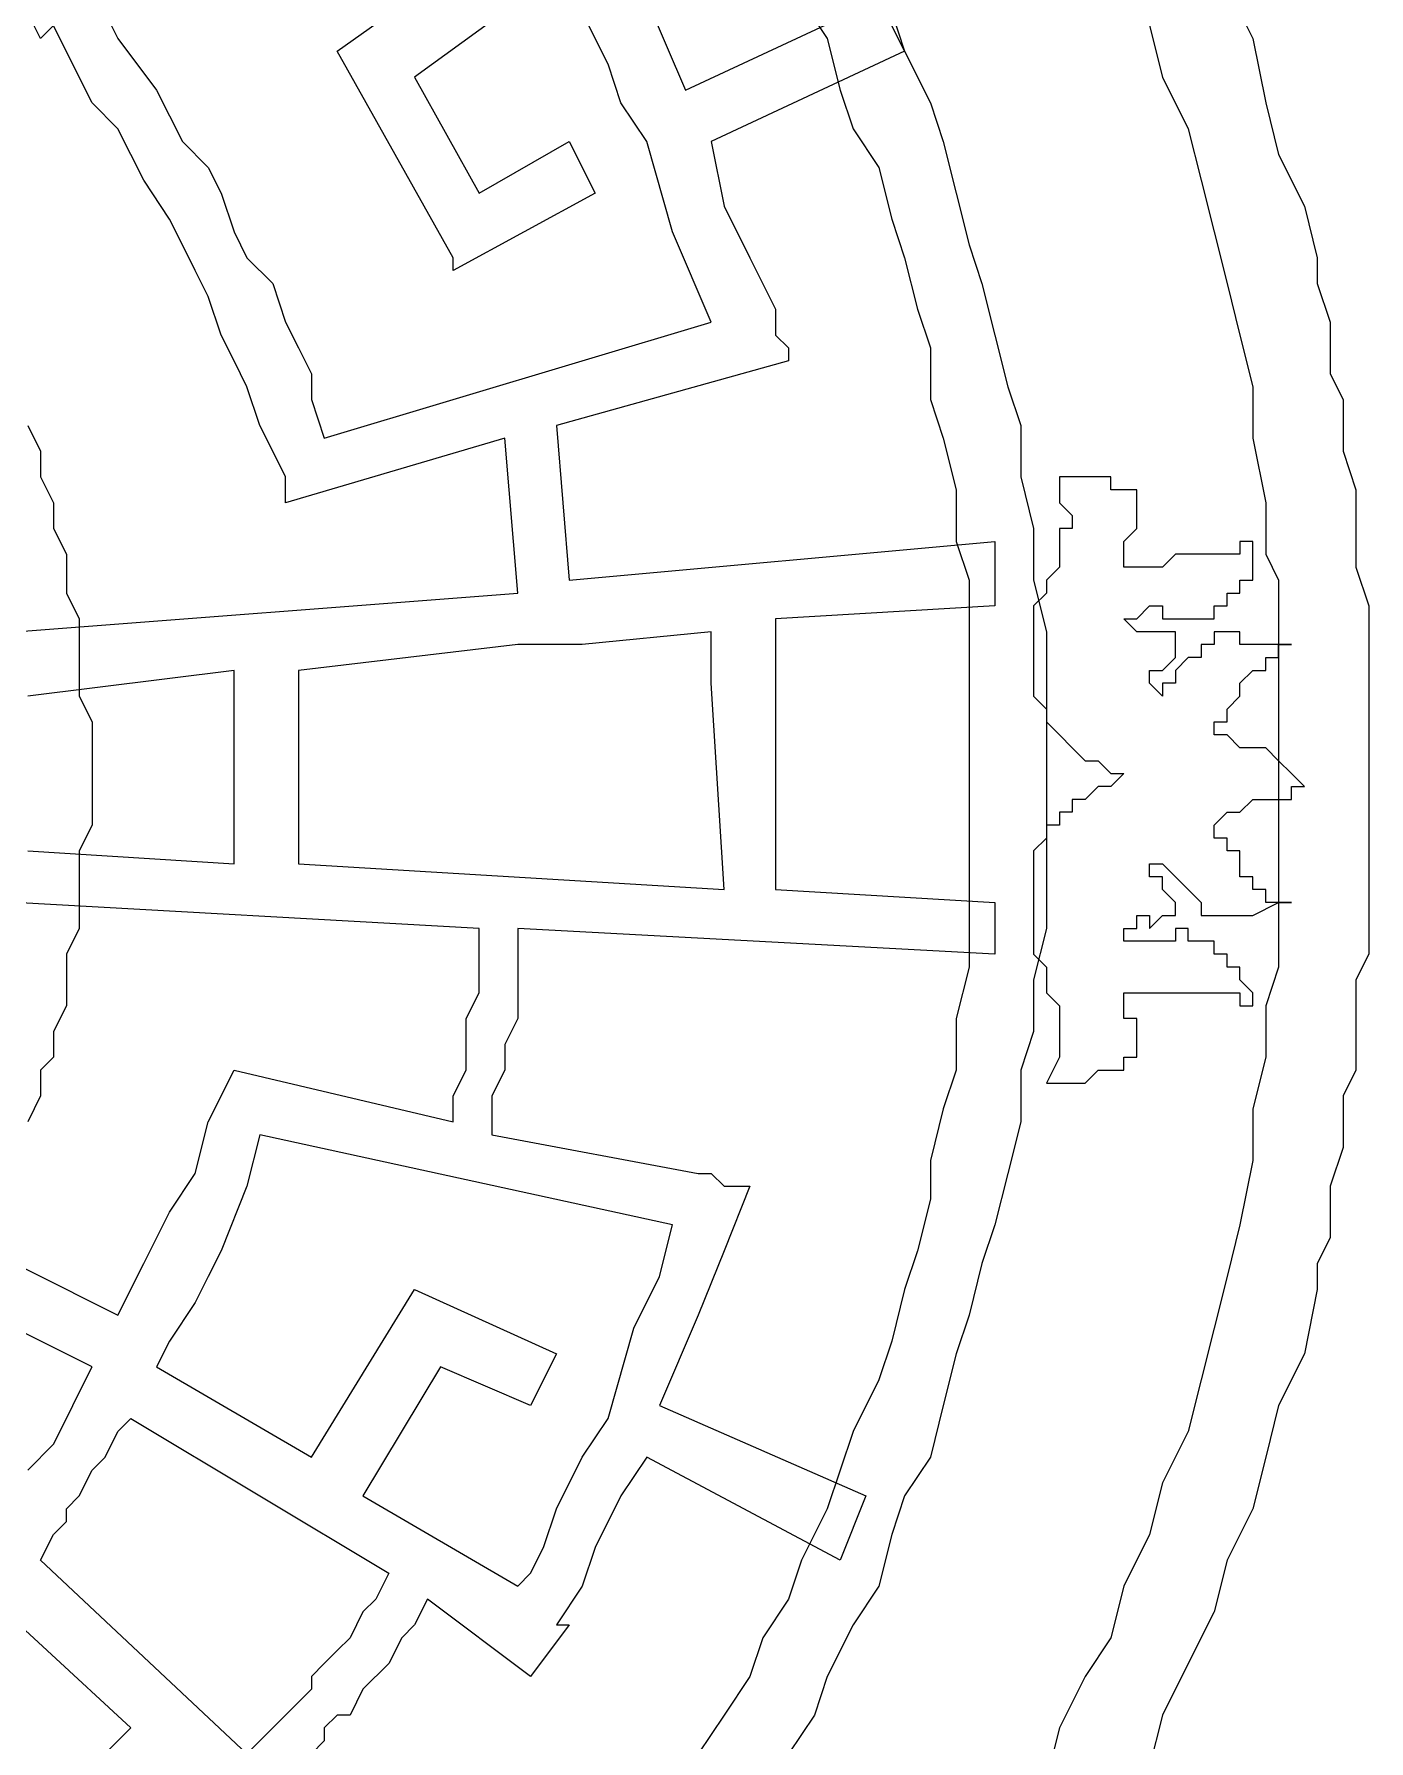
# Model space of a CAD drawing. Extents: x -66030 to 95157, y -13132 to 45879.
# Drawn here: x -10927 to -10523, y 14009 to 14526 of the extents above; entities that cross this region are included whole.
import ezdxf

# ---------------------------------------------------------------- set-up
doc = ezdxf.new("R2010")
doc.units = 0
doc.header["$LTSCALE"] = 100
doc.header["$MEASUREMENT"] = 0
doc.layers.get('0').update_dxf_attribs({"linetype": 'CONTINUOUS'})

msp = doc.modelspace()

# ---------------------------------------------------------------- linework, layer by layer
at = {"lineweight": 0}
for points in [[(-10769.27, 14543.87), (-10812.23, 14512.62), (-10792.7, 14477.46), (-10765.36, 14493.09), (-10765.36, 14493.09), (-10757.55, 14477.46), (-10800.52, 14454.03), (-10800.52, 14457.93), (-10800.52, 14457.93), (-10835.67, 14520.43), (-10835.67, 14520.43), (-10808.33, 14539.96)], [(-10933.32, 14344.66), (-10780.99, 14356.38), (-10784.89, 14403.25), (-10851.29, 14383.72), (-10851.29, 14391.53), (-10855.2, 14399.34), (-10859.11, 14407.16), (-10863.01, 14418.87), (-10866.92, 14426.69), (-10870.82, 14434.5), (-10874.73, 14446.22), (-10878.64, 14454.03), (-10882.54, 14461.84), (-10886.45, 14469.65), (-10894.26, 14481.37), (-10898.17, 14489.18), (-10902.07, 14496.99), (-10909.88, 14504.81), (-10913.79, 14512.62), (-10921.6, 14528.24), (-10925.51, 14524.34), (-10933.32, 14539.96)], [(-10909.88, 14539.96), (-10902.07, 14524.34), (-10890.35, 14508.71), (-10886.45, 14500.9), (-10882.54, 14493.09), (-10874.73, 14485.28), (-10870.82, 14477.46), (-10866.92, 14465.75), (-10863.01, 14457.93), (-10855.2, 14450.12), (-10851.29, 14438.4), (-10847.39, 14430.59), (-10843.48, 14422.78), (-10843.48, 14414.97), (-10839.58, 14403.25), (-10722.4, 14438.4), (-10734.11, 14465.75), (-10741.93, 14493.09), (-10749.74, 14504.81), (-10753.64, 14516.52), (-10761.46, 14532.15)], [(-10741.93, 14536.05), (-10730.21, 14508.71), (-10671.62, 14536.05), (-10663.81, 14520.43), (-10722.4, 14493.09), (-10718.49, 14473.56), (-10710.68, 14457.93), (-10702.87, 14442.31), (-10702.87, 14434.5), (-10698.96, 14430.59), (-10698.96, 14430.59), (-10698.96, 14426.69), (-10769.27, 14407.16), (-10765.36, 14360.29), (-10636.47, 14372), (-10636.47, 14352.47), (-10702.87, 14348.57), (-10702.87, 14309.51), (-10702.87, 14266.54), (-10636.47, 14262.64), (-10636.47, 14247.01), (-10780.99, 14254.82), (-10780.99, 14247.01), (-10780.99, 14243.11), (-10780.99, 14235.29), (-10780.99, 14227.48), (-10784.89, 14219.67), (-10784.89, 14211.86), (-10788.8, 14204.05), (-10788.8, 14192.33), (-10726.3, 14180.61), (-10722.4, 14180.61), (-10722.4, 14180.61), (-10718.49, 14176.7), (-10710.68, 14176.7), (-10718.49, 14157.17), (-10726.3, 14137.65), (-10738.02, 14110.3), (-10675.53, 14082.96), (-10683.34, 14063.43), (-10741.93, 14094.68), (-10749.74, 14082.96), (-10757.55, 14067.34), (-10761.46, 14055.62), (-10769.27, 14043.9), (-10765.36, 14043.9), (-10777.08, 14028.28), (-10808.33, 14051.71), (-10812.23, 14043.9), (-10816.14, 14040), (-10820.05, 14032.18), (-10827.86, 14024.37), (-10831.76, 14016.56), (-10835.67, 14016.56), (-10839.58, 14012.65), (-10839.58, 14008.75), (-10843.48, 14004.84)], [(-10695.06, 14536.05), (-10687.24, 14524.34), (-10683.34, 14508.71), (-10679.43, 14496.99), (-10671.62, 14485.28), (-10667.71, 14469.65), (-10663.81, 14457.93), (-10659.9, 14442.31), (-10656, 14430.59), (-10656, 14414.97), (-10652.09, 14403.25), (-10648.18, 14387.63), (-10648.18, 14372), (-10644.28, 14360.29), (-10644.28, 14344.66), (-10644.28, 14329.04), (-10644.28, 14317.32), (-10644.28, 14301.7), (-10644.28, 14286.07), (-10644.28, 14270.45), (-10644.28, 14258.73), (-10644.28, 14243.11), (-10648.18, 14227.48), (-10648.18, 14211.86), (-10652.09, 14200.14), (-10656, 14184.52), (-10656, 14172.8), (-10659.9, 14157.17), (-10663.81, 14145.46), (-10667.71, 14129.83), (-10671.62, 14118.12), (-10679.43, 14102.49), (-10683.34, 14090.77), (-10687.24, 14079.06), (-10695.06, 14063.43), (-10698.96, 14051.71), (-10706.77, 14040), (-10710.68, 14028.28), (-10718.49, 14016.56), (-10726.3, 14004.84)], [(-10566.16, 14539.96), (-10558.35, 14524.34), (-10554.44, 14504.81), (-10550.53, 14489.18), (-10542.72, 14473.56), (-10538.82, 14457.93), (-10538.82, 14450.12), (-10534.91, 14438.4), (-10534.91, 14430.59), (-10534.91, 14422.78), (-10531, 14414.97), (-10531, 14407.16), (-10531, 14399.34), (-10527.1, 14387.63), (-10527.1, 14379.82), (-10527.1, 14372), (-10527.1, 14364.19), (-10523.19, 14352.47), (-10523.19, 14344.66), (-10523.19, 14336.85), (-10523.19, 14329.04), (-10523.19, 14317.32), (-10523.19, 14309.51), (-10523.19, 14301.7), (-10523.19, 14289.98), (-10523.19, 14282.17), (-10523.19, 14274.35), (-10523.19, 14266.54), (-10523.19, 14254.82), (-10523.19, 14247.01), (-10527.1, 14239.2), (-10527.1, 14231.39), (-10527.1, 14219.67), (-10527.1, 14211.86), (-10531, 14204.05), (-10531, 14196.23), (-10531, 14188.42), (-10534.91, 14176.7), (-10534.91, 14168.89), (-10534.91, 14161.08), (-10538.82, 14153.27), (-10538.82, 14145.46), (-10542.72, 14125.93), (-10550.53, 14110.3), (-10554.44, 14094.68), (-10558.35, 14079.06), (-10566.16, 14063.43), (-10570.06, 14047.81), (-10577.88, 14032.18), (-10585.69, 14016.56), (-10589.59, 14000.94)], [(-10667.71, 14532.15), (-10663.81, 14520.43), (-10656, 14504.81), (-10652.09, 14493.09), (-10648.18, 14477.46), (-10644.28, 14461.84), (-10640.37, 14450.12), (-10636.47, 14434.5), (-10632.56, 14418.87), (-10628.65, 14407.16), (-10628.65, 14391.53), (-10624.75, 14375.91), (-10624.75, 14360.29), (-10620.84, 14344.66), (-10620.84, 14332.94), (-10620.84, 14317.32), (-10620.84, 14301.7), (-10620.84, 14286.07), (-10620.84, 14270.45), (-10620.84, 14254.82), (-10624.75, 14239.2), (-10624.75, 14223.58), (-10628.65, 14211.86), (-10628.65, 14196.23), (-10632.56, 14180.61), (-10636.47, 14164.99), (-10640.37, 14153.27), (-10644.28, 14137.65), (-10648.18, 14125.93), (-10652.09, 14110.3), (-10656, 14094.68), (-10663.81, 14082.96), (-10667.71, 14071.24), (-10671.62, 14055.62), (-10679.43, 14043.9), (-10687.24, 14028.28), (-10691.15, 14016.56), (-10698.96, 14004.84)], [(-10589.59, 14528.24), (-10585.69, 14512.62), (-10577.88, 14496.99), (-10573.97, 14481.37), (-10570.06, 14465.75), (-10566.16, 14450.12), (-10562.25, 14434.5), (-10558.35, 14418.87), (-10558.35, 14403.25), (-10554.44, 14383.72), (-10554.44, 14375.91), (-10554.44, 14368.1), (-10550.53, 14360.29), (-10550.53, 14352.47), (-10550.53, 14344.66), (-10550.53, 14336.85), (-10550.53, 14325.13), (-10550.53, 14317.32), (-10550.53, 14309.51), (-10550.53, 14301.7), (-10550.53, 14293.88), (-10550.53, 14282.17), (-10550.53, 14274.35), (-10550.53, 14266.54), (-10550.53, 14258.73), (-10550.53, 14250.92), (-10550.53, 14243.11), (-10554.44, 14231.39), (-10554.44, 14223.58), (-10554.44, 14215.76), (-10558.35, 14200.14), (-10558.35, 14184.52), (-10562.25, 14164.99), (-10566.16, 14149.36), (-10570.06, 14133.74), (-10573.97, 14118.12), (-10577.88, 14102.49), (-10585.69, 14086.87), (-10589.59, 14071.24), (-10597.41, 14055.62), (-10601.31, 14040), (-10609.12, 14028.28), (-10616.94, 14012.65), (-10620.84, 13997.03)], [(-10929.41, 14407.16), (-10925.51, 14399.34), (-10925.51, 14391.53), (-10921.6, 14383.72), (-10921.6, 14375.91), (-10917.7, 14368.1), (-10917.7, 14360.29), (-10917.7, 14356.38), (-10913.79, 14348.57), (-10913.79, 14340.76), (-10913.79, 14332.94), (-10913.79, 14325.13), (-10909.88, 14317.32), (-10909.88, 14309.51), (-10909.88, 14301.7), (-10909.88, 14293.88), (-10909.88, 14286.07), (-10913.79, 14278.26), (-10913.79, 14270.45), (-10913.79, 14262.64), (-10913.79, 14254.82), (-10917.7, 14247.01), (-10917.7, 14239.2), (-10917.7, 14231.39), (-10921.6, 14223.58), (-10921.6, 14215.76), (-10925.51, 14211.86), (-10925.51, 14204.05), (-10929.41, 14196.23)], [(-10929.41, 14278.26), (-10866.92, 14274.35), (-10866.92, 14332.94), (-10929.41, 14325.13)], [(-10956.76, 14164.99), (-10902.07, 14137.65), (-10894.26, 14153.27), (-10886.45, 14168.89), (-10878.64, 14180.61), (-10874.73, 14196.23), (-10874.73, 14196.23), (-10866.92, 14211.86), (-10800.52, 14196.23), (-10800.52, 14204.05), (-10796.61, 14211.86), (-10796.61, 14219.67), (-10796.61, 14227.48), (-10792.7, 14235.29), (-10792.7, 14243.11), (-10792.7, 14247.01), (-10792.7, 14254.82), (-10933.32, 14262.64)], [(-10929.41, 14090.77), (-10921.6, 14098.59), (-10917.7, 14106.4), (-10913.79, 14114.21), (-10909.88, 14122.02), (-10964.57, 14149.36)], [(-10933.32, 13977.5), (-10898.17, 14012.65), (-10948.94, 14059.53)]]:
    msp.add_lwpolyline(points, dxfattribs=at)
for points in [[(-10597.41, 14301.7), (-10601.31, 14297.79), (-10605.22, 14297.79), (-10609.12, 14293.88), (-10613.03, 14293.88), (-10613.03, 14293.88), (-10613.03, 14289.98), (-10616.94, 14289.98), (-10616.94, 14289.98), (-10616.94, 14286.07), (-10620.84, 14286.07), (-10620.84, 14282.17), (-10620.84, 14282.17), (-10620.84, 14282.17), (-10624.75, 14278.26), (-10624.75, 14274.35), (-10624.75, 14270.45), (-10624.75, 14266.54), (-10624.75, 14266.54), (-10624.75, 14262.64), (-10624.75, 14258.73), (-10624.75, 14258.73), (-10624.75, 14254.82), (-10624.75, 14254.82), (-10624.75, 14250.92), (-10624.75, 14247.01), (-10620.84, 14243.11), (-10620.84, 14239.2), (-10620.84, 14235.29), (-10616.94, 14231.39), (-10616.94, 14231.39), (-10616.94, 14227.48), (-10616.94, 14227.48), (-10616.94, 14223.58), (-10616.94, 14223.58), (-10616.94, 14219.67), (-10616.94, 14219.67), (-10616.94, 14215.76), (-10620.84, 14207.95), (-10616.94, 14207.95), (-10616.94, 14207.95), (-10613.03, 14207.95), (-10609.12, 14207.95), (-10609.12, 14207.95), (-10605.22, 14211.86), (-10605.22, 14211.86), (-10601.31, 14211.86), (-10597.41, 14211.86), (-10597.41, 14215.76), (-10597.41, 14215.76), (-10593.5, 14215.76), (-10593.5, 14219.67), (-10593.5, 14219.67), (-10593.5, 14223.58), (-10593.5, 14223.58), (-10593.5, 14223.58), (-10593.5, 14223.58), (-10593.5, 14227.48), (-10597.41, 14227.48), (-10597.41, 14227.48), (-10597.41, 14231.39), (-10597.41, 14231.39), (-10597.41, 14231.39), (-10597.41, 14231.39), (-10597.41, 14235.29), (-10597.41, 14235.29), (-10597.41, 14235.29), (-10597.41, 14235.29), (-10597.41, 14235.29), (-10593.5, 14235.29), (-10593.5, 14235.29), (-10589.59, 14235.29), (-10585.69, 14235.29), (-10581.78, 14235.29), (-10577.88, 14235.29), (-10573.97, 14235.29), (-10570.06, 14235.29), (-10566.16, 14235.29), (-10566.16, 14235.29), (-10566.16, 14235.29), (-10562.25, 14235.29), (-10562.25, 14231.39), (-10562.25, 14231.39), (-10562.25, 14231.39), (-10562.25, 14231.39), (-10562.25, 14231.39), (-10562.25, 14231.39), (-10562.25, 14231.39), (-10558.35, 14231.39), (-10558.35, 14231.39), (-10558.35, 14231.39), (-10558.35, 14235.29), (-10558.35, 14235.29), (-10562.25, 14239.2), (-10562.25, 14243.11), (-10562.25, 14243.11), (-10566.16, 14243.11), (-10566.16, 14247.01), (-10566.16, 14247.01), (-10570.06, 14247.01), (-10570.06, 14250.92), (-10570.06, 14250.92), (-10573.97, 14250.92), (-10573.97, 14250.92), (-10577.88, 14250.92), (-10577.88, 14254.82), (-10581.78, 14254.82), (-10581.78, 14250.92), (-10585.69, 14250.92), (-10585.69, 14250.92), (-10589.59, 14250.92), (-10589.59, 14250.92), (-10593.5, 14250.92), (-10593.5, 14250.92), (-10593.5, 14250.92), (-10593.5, 14250.92), (-10597.41, 14250.92), (-10597.41, 14254.82), (-10597.41, 14254.82), (-10597.41, 14254.82), (-10593.5, 14254.82), (-10593.5, 14258.73), (-10593.5, 14258.73), (-10589.59, 14258.73), (-10589.59, 14258.73), (-10589.59, 14254.82), (-10585.69, 14258.73), (-10585.69, 14258.73), (-10585.69, 14258.73), (-10585.69, 14258.73), (-10581.78, 14258.73), (-10581.78, 14258.73), (-10581.78, 14258.73), (-10581.78, 14258.73), (-10581.78, 14262.64), (-10581.78, 14262.64), (-10585.69, 14266.54), (-10585.69, 14266.54), (-10585.69, 14266.54), (-10585.69, 14266.54), (-10585.69, 14270.45), (-10589.59, 14270.45), (-10589.59, 14270.45), (-10589.59, 14270.45), (-10589.59, 14274.35), (-10589.59, 14274.35), (-10589.59, 14274.35), (-10589.59, 14274.35), (-10585.69, 14274.35), (-10585.69, 14274.35), (-10585.69, 14274.35), (-10585.69, 14274.35), (-10581.78, 14270.45), (-10581.78, 14270.45), (-10581.78, 14270.45), (-10577.88, 14266.54), (-10573.97, 14262.64), (-10573.97, 14262.64), (-10573.97, 14262.64), (-10573.97, 14258.73), (-10570.06, 14258.73), (-10570.06, 14258.73), (-10570.06, 14258.73), (-10566.16, 14258.73), (-10566.16, 14258.73), (-10562.25, 14258.73), (-10562.25, 14258.73), (-10558.35, 14258.73), (-10550.53, 14262.64), (-10546.63, 14262.64), (-10546.63, 14262.64), (-10546.63, 14262.64), (-10546.63, 14262.64), (-10546.63, 14262.64), (-10546.63, 14262.64), (-10550.53, 14262.64), (-10550.53, 14262.64), (-10554.44, 14262.64), (-10554.44, 14266.54), (-10554.44, 14266.54), (-10558.35, 14266.54), (-10558.35, 14270.45), (-10562.25, 14270.45), (-10562.25, 14278.26), (-10566.16, 14278.26), (-10566.16, 14282.17), (-10570.06, 14282.17), (-10570.06, 14286.07), (-10570.06, 14286.07), (-10570.06, 14286.07), (-10566.16, 14289.98), (-10562.25, 14289.98), (-10558.35, 14293.88), (-10554.44, 14293.88), (-10550.53, 14293.88), (-10546.63, 14293.88), (-10546.63, 14297.79), (-10542.72, 14297.79), (-10542.72, 14297.79), (-10542.72, 14297.79), (-10542.72, 14297.79), (-10542.72, 14297.79), (-10542.72, 14297.79), (-10546.63, 14301.7), (-10546.63, 14301.7), (-10550.53, 14305.6), (-10554.44, 14309.51), (-10562.25, 14309.51), (-10562.25, 14309.51), (-10566.16, 14313.41), (-10570.06, 14313.41), (-10570.06, 14313.41), (-10570.06, 14317.32), (-10570.06, 14317.32), (-10570.06, 14317.32), (-10570.06, 14317.32), (-10566.16, 14317.32), (-10566.16, 14321.23), (-10562.25, 14325.13), (-10562.25, 14329.04), (-10558.35, 14332.94), (-10558.35, 14332.94), (-10554.44, 14332.94), (-10554.44, 14336.85), (-10550.53, 14336.85), (-10550.53, 14336.85), (-10550.53, 14340.76), (-10546.63, 14340.76), (-10546.63, 14340.76), (-10546.63, 14340.76), (-10546.63, 14340.76), (-10546.63, 14340.76), (-10546.63, 14340.76), (-10546.63, 14340.76), (-10554.44, 14340.76), (-10562.25, 14340.76), (-10562.25, 14344.66), (-10566.16, 14344.66), (-10566.16, 14344.66), (-10570.06, 14344.66), (-10570.06, 14340.76), (-10570.06, 14340.76), (-10570.06, 14340.76), (-10573.97, 14340.76), (-10573.97, 14340.76), (-10573.97, 14336.85), (-10577.88, 14336.85), (-10581.78, 14332.94), (-10581.78, 14329.04), (-10581.78, 14329.04), (-10585.69, 14329.04), (-10585.69, 14329.04), (-10585.69, 14329.04), (-10585.69, 14325.13), (-10589.59, 14329.04), (-10589.59, 14329.04), (-10589.59, 14329.04), (-10589.59, 14329.04), (-10589.59, 14329.04), (-10589.59, 14329.04), (-10589.59, 14332.94), (-10585.69, 14332.94), (-10585.69, 14332.94), (-10585.69, 14332.94), (-10585.69, 14332.94), (-10581.78, 14336.85), (-10581.78, 14336.85), (-10581.78, 14340.76), (-10581.78, 14340.76), (-10581.78, 14340.76), (-10581.78, 14340.76), (-10581.78, 14344.66), (-10581.78, 14344.66), (-10585.69, 14344.66), (-10585.69, 14344.66), (-10585.69, 14344.66), (-10585.69, 14344.66), (-10589.59, 14344.66), (-10589.59, 14344.66), (-10593.5, 14344.66), (-10593.5, 14344.66), (-10593.5, 14344.66), (-10593.5, 14344.66), (-10597.41, 14348.57), (-10593.5, 14348.57), (-10593.5, 14348.57), (-10593.5, 14348.57), (-10593.5, 14348.57), (-10593.5, 14348.57), (-10589.59, 14352.47), (-10589.59, 14352.47), (-10585.69, 14352.47), (-10585.69, 14348.57), (-10581.78, 14348.57), (-10581.78, 14348.57), (-10577.88, 14348.57), (-10577.88, 14348.57), (-10577.88, 14348.57), (-10573.97, 14348.57), (-10573.97, 14348.57), (-10570.06, 14348.57), (-10570.06, 14352.47), (-10566.16, 14352.47), (-10566.16, 14352.47), (-10566.16, 14356.38), (-10562.25, 14356.38), (-10562.25, 14356.38), (-10562.25, 14360.29), (-10558.35, 14360.29), (-10558.35, 14364.19), (-10558.35, 14368.1), (-10558.35, 14368.1), (-10558.35, 14368.1), (-10558.35, 14372), (-10558.35, 14372), (-10558.35, 14372), (-10558.35, 14372), (-10562.25, 14372), (-10562.25, 14368.1), (-10562.25, 14368.1), (-10562.25, 14368.1), (-10562.25, 14368.1), (-10562.25, 14368.1), (-10566.16, 14368.1), (-10566.16, 14368.1), (-10570.06, 14368.1), (-10573.97, 14368.1), (-10577.88, 14368.1), (-10581.78, 14368.1), (-10581.78, 14368.1), (-10585.69, 14364.19), (-10593.5, 14364.19), (-10593.5, 14364.19), (-10593.5, 14364.19), (-10597.41, 14364.19), (-10597.41, 14364.19), (-10597.41, 14368.1), (-10597.41, 14368.1), (-10597.41, 14368.1), (-10597.41, 14368.1), (-10597.41, 14372), (-10597.41, 14372), (-10597.41, 14372), (-10593.5, 14375.91), (-10593.5, 14375.91), (-10593.5, 14375.91), (-10593.5, 14375.91), (-10593.5, 14379.82), (-10593.5, 14379.82), (-10593.5, 14379.82), (-10593.5, 14383.72), (-10593.5, 14383.72), (-10593.5, 14383.72), (-10593.5, 14387.63), (-10597.41, 14387.63), (-10601.31, 14387.63), (-10601.31, 14391.53), (-10605.22, 14391.53), (-10605.22, 14391.53), (-10609.12, 14391.53), (-10613.03, 14391.53), (-10613.03, 14391.53), (-10616.94, 14391.53), (-10616.94, 14391.53), (-10616.94, 14383.72), (-10616.94, 14383.72), (-10613.03, 14379.82), (-10613.03, 14379.82), (-10613.03, 14375.91), (-10616.94, 14375.91), (-10616.94, 14372), (-10616.94, 14372), (-10616.94, 14368.1), (-10616.94, 14364.19), (-10620.84, 14360.29), (-10620.84, 14360.29), (-10620.84, 14356.38), (-10624.75, 14352.47), (-10624.75, 14348.57), (-10624.75, 14344.66), (-10624.75, 14344.66), (-10624.75, 14340.76), (-10624.75, 14340.76), (-10624.75, 14336.85), (-10624.75, 14332.94), (-10624.75, 14332.94), (-10624.75, 14329.04), (-10624.75, 14325.13), (-10620.84, 14321.23), (-10620.84, 14321.23), (-10620.84, 14317.32), (-10620.84, 14317.32), (-10616.94, 14313.41), (-10616.94, 14313.41), (-10616.94, 14313.41), (-10613.03, 14309.51), (-10613.03, 14309.51), (-10613.03, 14309.51), (-10609.12, 14305.6), (-10605.22, 14305.6), (-10601.31, 14301.7), (-10597.41, 14301.7)], [(-10761.46, 14340.76), (-10761.46, 14340.76), (-10780.99, 14340.76), (-10780.99, 14340.76), (-10847.39, 14332.94), (-10847.39, 14274.35), (-10718.49, 14266.54), (-10722.4, 14329.04), (-10722.4, 14344.66), (-10761.46, 14340.76)], [(-10769.27, 14125.93), (-10777.08, 14110.3), (-10804.42, 14122.02), (-10827.86, 14082.96), (-10780.99, 14055.62), (-10777.08, 14059.53), (-10773.17, 14067.34), (-10769.27, 14079.06), (-10761.46, 14094.68), (-10753.64, 14106.4), (-10745.83, 14133.74), (-10738.02, 14149.36), (-10734.11, 14164.99), (-10859.11, 14192.33), (-10863.01, 14176.7), (-10870.82, 14157.17), (-10874.73, 14149.36), (-10878.64, 14141.55), (-10886.45, 14129.83), (-10890.35, 14122.02), (-10843.48, 14094.68), (-10812.23, 14145.46), (-10812.23, 14145.46), (-10769.27, 14125.93)], [(-10863.01, 14004.84), (-10925.51, 14063.43), (-10921.6, 14071.24), (-10917.7, 14075.15), (-10917.7, 14079.06), (-10913.79, 14082.96), (-10909.88, 14090.77), (-10905.98, 14094.68), (-10902.07, 14102.49), (-10898.17, 14106.4), (-10820.05, 14059.53), (-10823.95, 14051.71), (-10827.86, 14047.81), (-10831.76, 14040), (-10835.67, 14036.09), (-10839.58, 14032.18), (-10843.48, 14028.28), (-10843.48, 14024.37), (-10847.39, 14020.47), (-10851.29, 14016.56), (-10855.2, 14012.65), (-10859.11, 14008.75), (-10863.01, 14004.84)]]:
    msp.add_lwpolyline(points, close=True, dxfattribs=at)

doc.saveas('drawing.dxf')
